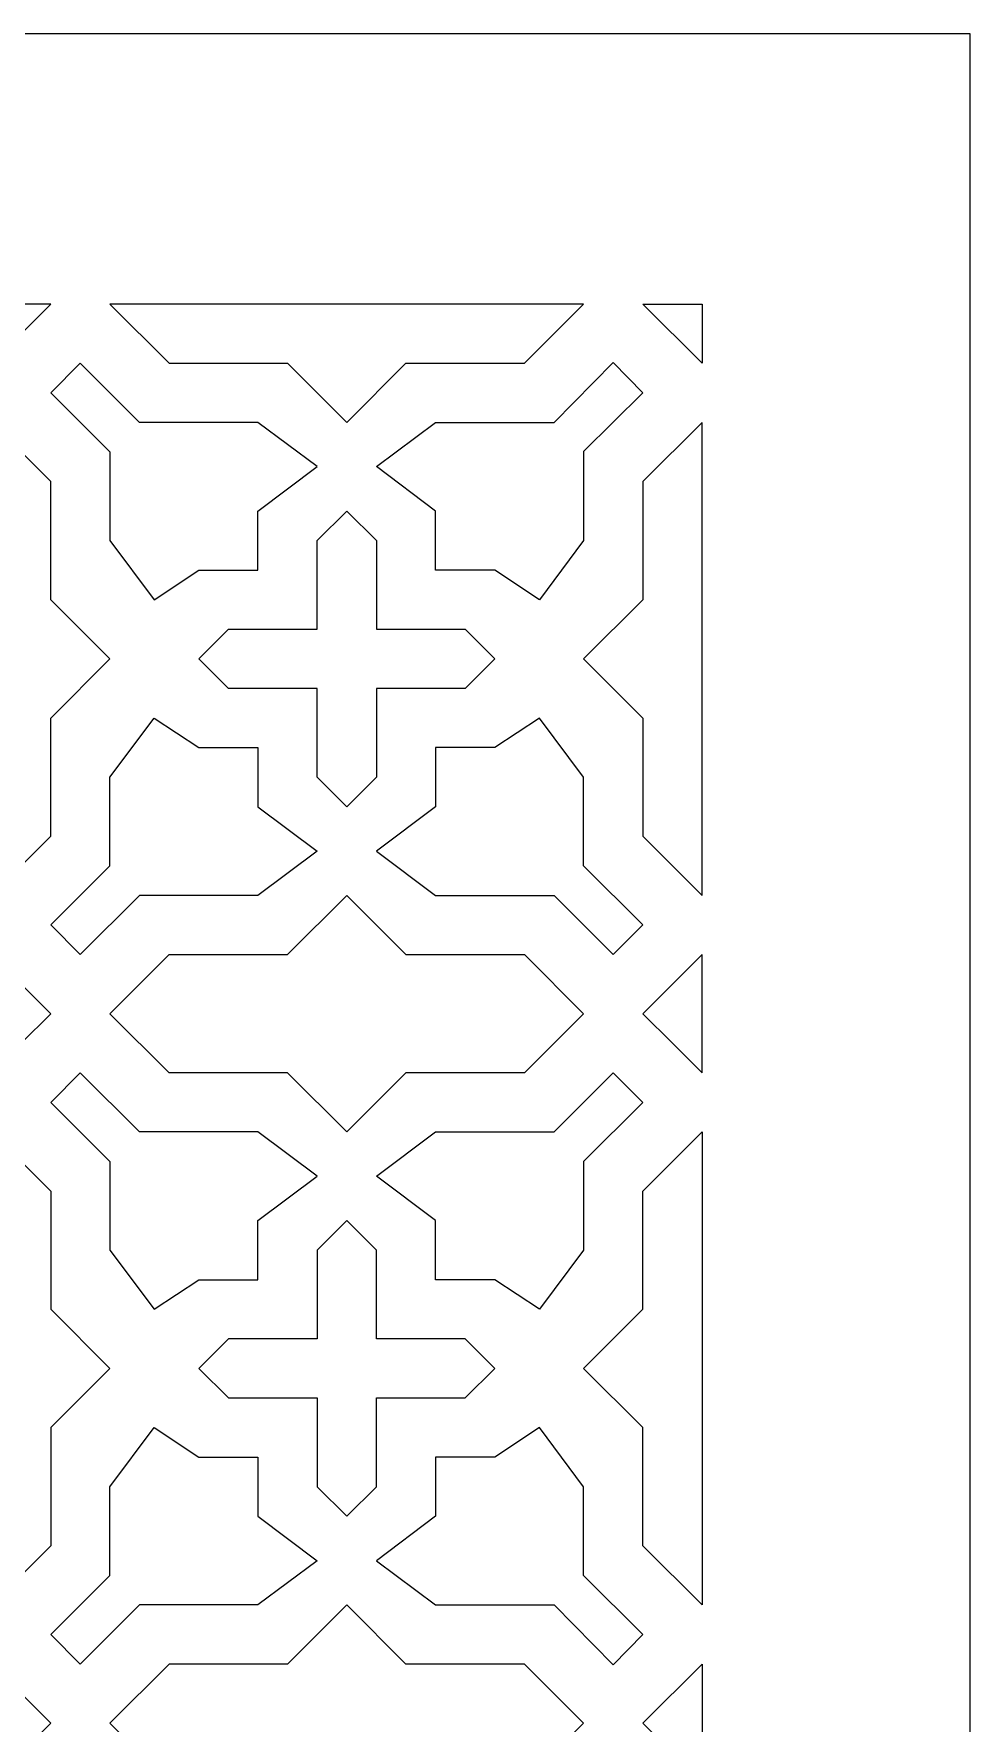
# Model space of a CAD drawing. Header units: millimetres. Extents: x -499 to 501, y -502 to 498.
# Drawn here: x 224.1 to 501.3, y -1.7 to 498.3 of the extents above; entities that cross this region are included whole.
import ezdxf

# ---------------------------------------------------------------- set-up
doc = ezdxf.new("R2010")
doc.units = ezdxf.units.MM
doc.layers.add('Plan 1', color=7, linetype='Continuous')

msp = doc.modelspace()

# ---------------------------------------------------------------- linework, layer by layer
at = {"layer": 'Plan 1', "color": 17}
for points, knots in [([(-498.7, 498.29), (-498.7, 498.29), (501.3, 498.29), (501.3, 498.29), (501.3, 498.29), (501.3, 498.29), (501.3, -501.71), (501.3, -501.71), (501.3, -501.71), (501.3, -501.71), (-498.7, -501.71), (-498.7, -501.71), (-498.7, -501.71), (-498.7, -501.71), (-498.7, 498.29), (-498.7, 498.29)], [0, 0, 0, 0, 0.2, 0.2, 0.2, 0.2, 0.4, 0.4, 0.4, 0.4, 0.6, 0.6, 0.6, 0.6, 1, 1, 1, 1]), ([(229.15, 418.29), (229.15, 418.29), (211.62, 400.79), (211.62, 400.79), (211.62, 400.79), (211.62, 400.79), (211.62, 400.79), (211.62, 400.79), (211.62, 400.79), (211.62, 400.79), (211.62, 400.79), (211.62, 400.79), (211.62, 400.79), (211.62, 400.79), (194.09, 418.29), (194.09, 418.29), (194.09, 418.29), (194.09, 418.29), (202.86, 418.29), (202.86, 418.29), (202.86, 418.29), (202.86, 418.29), (211.62, 418.29), (211.62, 418.29), (211.62, 418.29), (211.62, 418.29), (211.62, 418.29), (211.62, 418.29), (211.62, 418.29), (211.62, 418.29), (229.15, 418.29), (229.15, 418.29)], [0, 0, 0, 0, 0.111111, 0.111111, 0.111111, 0.111111, 0.222222, 0.222222, 0.222222, 0.222222, 0.333333, 0.333333, 0.333333, 0.333333, 0.444444, 0.444444, 0.444444, 0.444444, 0.555556, 0.555556, 0.555556, 0.555556, 0.666667, 0.666667, 0.666667, 0.666667, 0.777778, 0.777778, 0.777778, 0.777778, 1, 1, 1, 1]), ([(386.89, 418.29), (386.89, 418.29), (369.36, 400.79), (369.36, 400.79), (369.36, 400.79), (369.36, 400.79), (334.31, 400.79), (334.31, 400.79), (334.31, 400.79), (334.31, 400.79), (316.78, 383.29), (316.78, 383.29), (316.78, 383.29), (316.78, 383.29), (316.78, 383.29), (316.78, 383.29), (316.78, 383.29), (316.78, 383.29), (299.25, 400.79), (299.25, 400.79), (299.25, 400.79), (299.25, 400.79), (264.2, 400.79), (264.2, 400.79), (264.2, 400.79), (264.2, 400.79), (246.67, 418.29), (246.67, 418.29), (246.67, 418.29), (246.67, 418.29), (386.89, 418.29), (386.89, 418.29)], [0, 0, 0, 0, 0.111111, 0.111111, 0.111111, 0.111111, 0.222222, 0.222222, 0.222222, 0.222222, 0.333333, 0.333333, 0.333333, 0.333333, 0.444444, 0.444444, 0.444444, 0.444444, 0.555556, 0.555556, 0.555556, 0.555556, 0.666667, 0.666667, 0.666667, 0.666667, 0.777778, 0.777778, 0.777778, 0.777778, 1, 1, 1, 1]), ([(404.41, 418.29), (404.41, 418.29), (421.93, 400.79), (421.93, 400.79), (421.93, 400.79), (421.93, 400.79), (421.93, 418.29), (421.93, 418.29), (421.93, 418.29), (421.93, 418.29), (404.41, 418.29), (404.41, 418.29)], [0, 0, 0, 0, 0.25, 0.25, 0.25, 0.25, 0.5, 0.5, 0.5, 0.5, 1, 1, 1, 1]), ([(229.15, 392.03), (229.15, 392.03), (237.91, 400.79), (237.91, 400.79), (237.91, 400.79), (237.91, 400.79), (255.43, 383.29), (255.43, 383.29), (255.43, 383.29), (255.43, 383.29), (290.49, 383.29), (290.49, 383.29), (290.49, 383.29), (290.49, 383.29), (308.01, 370.25), (308.01, 370.25), (308.01, 370.25), (308.01, 370.25), (290.49, 357.03), (290.49, 357.03), (290.49, 357.03), (290.49, 357.03), (290.49, 339.53), (290.49, 339.53), (290.49, 339.53), (290.49, 339.53), (272.96, 339.53), (272.96, 339.53), (272.96, 339.53), (272.96, 339.53), (259.79, 330.77), (259.79, 330.77), (259.79, 330.77), (259.79, 330.77), (246.67, 348.3), (246.67, 348.3), (246.67, 348.3), (246.67, 348.3), (246.67, 374.53), (246.67, 374.53), (246.67, 374.53), (246.67, 374.53), (229.15, 392.03), (229.15, 392.03)], [0, 0, 0, 0, 0.083333, 0.083333, 0.083333, 0.083333, 0.166667, 0.166667, 0.166667, 0.166667, 0.25, 0.25, 0.25, 0.25, 0.333333, 0.333333, 0.333333, 0.333333, 0.416667, 0.416667, 0.416667, 0.416667, 0.5, 0.5, 0.5, 0.5, 0.583333, 0.583333, 0.583333, 0.583333, 0.666667, 0.666667, 0.666667, 0.666667, 0.75, 0.75, 0.75, 0.75, 0.833333, 0.833333, 0.833333, 0.833333, 1, 1, 1, 1]), ([(404.41, 392.03), (404.41, 392.03), (395.65, 400.97), (395.65, 400.97), (395.65, 400.97), (395.65, 400.97), (378.12, 383.29), (378.12, 383.29), (378.12, 383.29), (378.12, 383.29), (343.07, 383.29), (343.07, 383.29), (343.07, 383.29), (343.07, 383.29), (325.54, 370.25), (325.54, 370.25), (325.54, 370.25), (325.54, 370.25), (343.07, 356.96), (343.07, 356.96), (343.07, 356.96), (343.07, 356.96), (343.07, 339.53), (343.07, 339.53), (343.07, 339.53), (343.07, 339.53), (360.59, 339.53), (360.59, 339.53), (360.59, 339.53), (360.59, 339.53), (373.84, 330.77), (373.84, 330.77), (373.84, 330.77), (373.84, 330.77), (386.89, 348.3), (386.89, 348.3), (386.89, 348.3), (386.89, 348.3), (386.89, 374.63), (386.89, 374.63), (386.89, 374.63), (386.89, 374.63), (404.41, 392.03), (404.41, 392.03)], [0, 0, 0, 0, 0.083333, 0.083333, 0.083333, 0.083333, 0.166667, 0.166667, 0.166667, 0.166667, 0.25, 0.25, 0.25, 0.25, 0.333333, 0.333333, 0.333333, 0.333333, 0.416667, 0.416667, 0.416667, 0.416667, 0.5, 0.5, 0.5, 0.5, 0.583333, 0.583333, 0.583333, 0.583333, 0.666667, 0.666667, 0.666667, 0.666667, 0.75, 0.75, 0.75, 0.75, 0.833333, 0.833333, 0.833333, 0.833333, 1, 1, 1, 1]), ([(211.62, 383.29), (211.62, 383.29), (229.15, 365.79), (229.15, 365.79), (229.15, 365.79), (229.15, 365.79), (229.15, 330.77), (229.15, 330.77), (229.15, 330.77), (229.15, 330.77), (246.67, 313.28), (246.67, 313.28), (246.67, 313.28), (246.67, 313.28), (246.67, 313.28), (246.67, 313.28), (246.67, 313.28), (246.67, 313.28), (246.67, 313.28), (246.67, 313.28), (246.67, 313.28), (246.67, 313.28), (229.15, 295.78), (229.15, 295.78), (229.15, 295.78), (229.15, 295.78), (229.15, 260.78), (229.15, 260.78), (229.15, 260.78), (229.15, 260.78), (211.62, 243.29), (211.62, 243.29), (211.62, 243.29), (211.62, 243.29), (194.09, 260.78), (194.09, 260.78), (194.09, 260.78), (194.09, 260.78), (194.09, 295.78), (194.09, 295.78), (194.09, 295.78), (194.09, 295.78), (176.57, 313.28), (176.57, 313.28), (176.57, 313.28), (176.57, 313.28), (176.57, 313.28), (176.57, 313.28), (176.57, 313.28), (176.57, 313.28), (176.57, 313.28), (176.57, 313.28), (176.57, 313.28), (176.57, 313.28), (194.09, 330.77), (194.09, 330.77), (194.09, 330.77), (194.09, 330.77), (194.09, 365.79), (194.09, 365.79), (194.09, 365.79), (194.09, 365.79), (211.62, 383.29), (211.62, 383.29)], [0, 0, 0, 0, 0.058824, 0.058824, 0.058824, 0.058824, 0.117647, 0.117647, 0.117647, 0.117647, 0.176471, 0.176471, 0.176471, 0.176471, 0.235294, 0.235294, 0.235294, 0.235294, 0.294118, 0.294118, 0.294118, 0.294118, 0.352941, 0.352941, 0.352941, 0.352941, 0.411765, 0.411765, 0.411765, 0.411765, 0.470588, 0.470588, 0.470588, 0.470588, 0.529412, 0.529412, 0.529412, 0.529412, 0.588235, 0.588235, 0.588235, 0.588235, 0.647059, 0.647059, 0.647059, 0.647059, 0.705882, 0.705882, 0.705882, 0.705882, 0.764706, 0.764706, 0.764706, 0.764706, 0.823529, 0.823529, 0.823529, 0.823529, 0.882353, 0.882353, 0.882353, 0.882353, 1, 1, 1, 1]), ([(421.93, 383.29), (421.93, 383.29), (421.93, 313.28), (421.93, 313.28), (421.93, 313.28), (421.93, 313.28), (421.93, 313.28), (421.93, 313.28), (421.93, 313.28), (421.93, 313.28), (421.93, 313.28), (421.93, 313.28), (421.93, 313.28), (421.93, 313.28), (421.93, 243.29), (421.93, 243.29), (421.93, 243.29), (421.93, 243.29), (404.41, 260.78), (404.41, 260.78), (404.41, 260.78), (404.41, 260.78), (404.41, 295.78), (404.41, 295.78), (404.41, 295.78), (404.41, 295.78), (386.89, 313.28), (386.89, 313.28), (386.89, 313.28), (386.89, 313.28), (386.89, 313.28), (386.89, 313.28), (386.89, 313.28), (386.89, 313.28), (386.89, 313.28), (386.89, 313.28), (386.89, 313.28), (386.89, 313.28), (404.41, 330.77), (404.41, 330.77), (404.41, 330.77), (404.41, 330.77), (404.41, 365.79), (404.41, 365.79), (404.41, 365.79), (404.41, 365.79), (421.93, 383.29), (421.93, 383.29)], [0, 0, 0, 0, 0.076923, 0.076923, 0.076923, 0.076923, 0.153846, 0.153846, 0.153846, 0.153846, 0.230769, 0.230769, 0.230769, 0.230769, 0.307692, 0.307692, 0.307692, 0.307692, 0.384615, 0.384615, 0.384615, 0.384615, 0.461538, 0.461538, 0.461538, 0.461538, 0.538462, 0.538462, 0.538462, 0.538462, 0.615385, 0.615385, 0.615385, 0.615385, 0.692308, 0.692308, 0.692308, 0.692308, 0.769231, 0.769231, 0.769231, 0.769231, 0.846154, 0.846154, 0.846154, 0.846154, 1, 1, 1, 1]), ([(308.01, 278.28), (308.01, 278.28), (316.78, 269.54), (316.78, 269.54), (316.78, 269.54), (316.78, 269.54), (325.54, 278.28), (325.54, 278.28), (325.54, 278.28), (325.54, 278.28), (325.54, 304.53), (325.54, 304.53), (325.54, 304.53), (325.54, 304.53), (351.84, 304.53), (351.84, 304.53), (351.84, 304.53), (351.84, 304.53), (360.59, 313.28), (360.59, 313.28), (360.59, 313.28), (360.59, 313.28), (351.84, 322.04), (351.84, 322.04), (351.84, 322.04), (351.84, 322.04), (325.54, 322.04), (325.54, 322.04), (325.54, 322.04), (325.54, 322.04), (325.54, 348.3), (325.54, 348.3), (325.54, 348.3), (325.54, 348.3), (316.78, 356.96), (316.78, 356.96), (316.78, 356.96), (316.78, 356.96), (316.78, 357.03), (316.78, 357.03), (316.78, 357.03), (316.78, 357.03), (308.01, 348.3), (308.01, 348.3), (308.01, 348.3), (308.01, 348.3), (308.01, 322.04), (308.01, 322.04), (308.01, 322.04), (308.01, 322.04), (281.73, 322.04), (281.73, 322.04), (281.73, 322.04), (281.73, 322.04), (272.96, 313.28), (272.96, 313.28), (272.96, 313.28), (272.96, 313.28), (281.73, 304.53), (281.73, 304.53), (281.73, 304.53), (281.73, 304.53), (308.01, 304.53), (308.01, 304.53), (308.01, 304.53), (308.01, 304.53), (308.01, 278.28), (308.01, 278.28)], [0, 0, 0, 0, 0.055556, 0.055556, 0.055556, 0.055556, 0.111111, 0.111111, 0.111111, 0.111111, 0.166667, 0.166667, 0.166667, 0.166667, 0.222222, 0.222222, 0.222222, 0.222222, 0.277778, 0.277778, 0.277778, 0.277778, 0.333333, 0.333333, 0.333333, 0.333333, 0.388889, 0.388889, 0.388889, 0.388889, 0.444444, 0.444444, 0.444444, 0.444444, 0.5, 0.5, 0.5, 0.5, 0.555556, 0.555556, 0.555556, 0.555556, 0.611111, 0.611111, 0.611111, 0.611111, 0.666667, 0.666667, 0.666667, 0.666667, 0.722222, 0.722222, 0.722222, 0.722222, 0.777778, 0.777778, 0.777778, 0.777778, 0.833333, 0.833333, 0.833333, 0.833333, 0.888889, 0.888889, 0.888889, 0.888889, 1, 1, 1, 1]), ([(229.15, 234.54), (229.15, 234.54), (237.91, 225.78), (237.91, 225.78), (237.91, 225.78), (237.91, 225.78), (255.43, 243.29), (255.43, 243.29), (255.43, 243.29), (255.43, 243.29), (290.49, 243.29), (290.49, 243.29), (290.49, 243.29), (290.49, 243.29), (308.01, 256.33), (308.01, 256.33), (308.01, 256.33), (308.01, 256.33), (290.49, 269.54), (290.49, 269.54), (290.49, 269.54), (290.49, 269.54), (290.49, 287.03), (290.49, 287.03), (290.49, 287.03), (290.49, 287.03), (272.96, 287.03), (272.96, 287.03), (272.96, 287.03), (272.96, 287.03), (259.79, 295.78), (259.79, 295.78), (259.79, 295.78), (259.79, 295.78), (246.67, 278.28), (246.67, 278.28), (246.67, 278.28), (246.67, 278.28), (246.67, 252.03), (246.67, 252.03), (246.67, 252.03), (246.67, 252.03), (229.15, 234.54), (229.15, 234.54)], [0, 0, 0, 0, 0.083333, 0.083333, 0.083333, 0.083333, 0.166667, 0.166667, 0.166667, 0.166667, 0.25, 0.25, 0.25, 0.25, 0.333333, 0.333333, 0.333333, 0.333333, 0.416667, 0.416667, 0.416667, 0.416667, 0.5, 0.5, 0.5, 0.5, 0.583333, 0.583333, 0.583333, 0.583333, 0.666667, 0.666667, 0.666667, 0.666667, 0.75, 0.75, 0.75, 0.75, 0.833333, 0.833333, 0.833333, 0.833333, 1, 1, 1, 1]), ([(404.41, 234.54), (404.41, 234.54), (395.65, 225.78), (395.65, 225.78), (395.65, 225.78), (395.65, 225.78), (378.12, 243.29), (378.12, 243.29), (378.12, 243.29), (378.12, 243.29), (343.07, 243.29), (343.07, 243.29), (343.07, 243.29), (343.07, 243.29), (325.54, 256.33), (325.54, 256.33), (325.54, 256.33), (325.54, 256.33), (343.07, 269.54), (343.07, 269.54), (343.07, 269.54), (343.07, 269.54), (343.07, 287.03), (343.07, 287.03), (343.07, 287.03), (343.07, 287.03), (360.59, 287.03), (360.59, 287.03), (360.59, 287.03), (360.59, 287.03), (373.84, 295.78), (373.84, 295.78), (373.84, 295.78), (373.84, 295.78), (386.89, 278.28), (386.89, 278.28), (386.89, 278.28), (386.89, 278.28), (386.89, 252.03), (386.89, 252.03), (386.89, 252.03), (386.89, 252.03), (404.41, 234.54), (404.41, 234.54)], [0, 0, 0, 0, 0.083333, 0.083333, 0.083333, 0.083333, 0.166667, 0.166667, 0.166667, 0.166667, 0.25, 0.25, 0.25, 0.25, 0.333333, 0.333333, 0.333333, 0.333333, 0.416667, 0.416667, 0.416667, 0.416667, 0.5, 0.5, 0.5, 0.5, 0.583333, 0.583333, 0.583333, 0.583333, 0.666667, 0.666667, 0.666667, 0.666667, 0.75, 0.75, 0.75, 0.75, 0.833333, 0.833333, 0.833333, 0.833333, 1, 1, 1, 1]), ([(386.89, 208.28), (386.89, 208.28), (369.36, 225.78), (369.36, 225.78), (369.36, 225.78), (369.36, 225.78), (334.31, 225.78), (334.31, 225.78), (334.31, 225.78), (334.31, 225.78), (316.78, 243.29), (316.78, 243.29), (316.78, 243.29), (316.78, 243.29), (299.25, 225.78), (299.25, 225.78), (299.25, 225.78), (299.25, 225.78), (264.2, 225.78), (264.2, 225.78), (264.2, 225.78), (264.2, 225.78), (246.67, 208.28), (246.67, 208.28), (246.67, 208.28), (246.67, 208.28), (264.2, 190.79), (264.2, 190.79), (264.2, 190.79), (264.2, 190.79), (299.25, 190.79), (299.25, 190.79), (299.25, 190.79), (299.25, 190.79), (316.78, 173.29), (316.78, 173.29), (316.78, 173.29), (316.78, 173.29), (334.31, 190.79), (334.31, 190.79), (334.31, 190.79), (334.31, 190.79), (369.36, 190.79), (369.36, 190.79), (369.36, 190.79), (369.36, 190.79), (386.89, 208.28), (386.89, 208.28)], [0, 0, 0, 0, 0.076923, 0.076923, 0.076923, 0.076923, 0.153846, 0.153846, 0.153846, 0.153846, 0.230769, 0.230769, 0.230769, 0.230769, 0.307692, 0.307692, 0.307692, 0.307692, 0.384615, 0.384615, 0.384615, 0.384615, 0.461538, 0.461538, 0.461538, 0.461538, 0.538462, 0.538462, 0.538462, 0.538462, 0.615385, 0.615385, 0.615385, 0.615385, 0.692308, 0.692308, 0.692308, 0.692308, 0.769231, 0.769231, 0.769231, 0.769231, 0.846154, 0.846154, 0.846154, 0.846154, 1, 1, 1, 1]), ([(229.15, 208.28), (229.15, 208.28), (211.62, 225.78), (211.62, 225.78), (211.62, 225.78), (211.62, 225.78), (211.62, 225.78), (211.62, 225.78), (211.62, 225.78), (211.62, 225.78), (211.62, 225.78), (211.62, 225.78), (211.62, 225.78), (211.62, 225.78), (194.09, 208.28), (194.09, 208.28), (194.09, 208.28), (194.09, 208.28), (194.09, 208.28), (194.09, 208.28), (194.09, 208.28), (194.09, 208.28), (202.86, 199.54), (202.86, 199.54), (202.86, 199.54), (202.86, 199.54), (211.62, 190.79), (211.62, 190.79), (211.62, 190.79), (211.62, 190.79), (211.62, 190.79), (211.62, 190.79), (211.62, 190.79), (211.62, 190.79), (211.62, 190.79), (211.62, 190.79), (211.62, 190.79), (211.62, 190.79), (220.38, 199.54), (220.38, 199.54), (220.38, 199.54), (220.38, 199.54), (229.15, 208.28), (229.15, 208.28), (229.15, 208.28), (229.15, 208.28), (229.15, 208.28), (229.15, 208.28)], [0, 0, 0, 0, 0.076923, 0.076923, 0.076923, 0.076923, 0.153846, 0.153846, 0.153846, 0.153846, 0.230769, 0.230769, 0.230769, 0.230769, 0.307692, 0.307692, 0.307692, 0.307692, 0.384615, 0.384615, 0.384615, 0.384615, 0.461538, 0.461538, 0.461538, 0.461538, 0.538462, 0.538462, 0.538462, 0.538462, 0.615385, 0.615385, 0.615385, 0.615385, 0.692308, 0.692308, 0.692308, 0.692308, 0.769231, 0.769231, 0.769231, 0.769231, 0.846154, 0.846154, 0.846154, 0.846154, 1, 1, 1, 1]), ([(404.41, 208.28), (404.41, 208.28), (421.93, 225.78), (421.93, 225.78), (421.93, 225.78), (421.93, 225.78), (421.93, 208.28), (421.93, 208.28), (421.93, 208.28), (421.93, 208.28), (421.93, 208.28), (421.93, 208.28), (421.93, 208.28), (421.93, 208.28), (421.93, 208.28), (421.93, 208.28), (421.93, 208.28), (421.93, 208.28), (421.93, 190.79), (421.93, 190.79), (421.93, 190.79), (421.93, 190.79), (413.18, 199.54), (413.18, 199.54), (413.18, 199.54), (413.18, 199.54), (404.41, 208.28), (404.41, 208.28), (404.41, 208.28), (404.41, 208.28), (404.41, 208.28), (404.41, 208.28)], [0, 0, 0, 0, 0.111111, 0.111111, 0.111111, 0.111111, 0.222222, 0.222222, 0.222222, 0.222222, 0.333333, 0.333333, 0.333333, 0.333333, 0.444444, 0.444444, 0.444444, 0.444444, 0.555556, 0.555556, 0.555556, 0.555556, 0.666667, 0.666667, 0.666667, 0.666667, 0.777778, 0.777778, 0.777778, 0.777778, 1, 1, 1, 1]), ([(229.15, 182.04), (229.15, 182.04), (237.91, 190.79), (237.91, 190.79), (237.91, 190.79), (237.91, 190.79), (255.43, 173.29), (255.43, 173.29), (255.43, 173.29), (255.43, 173.29), (290.49, 173.29), (290.49, 173.29), (290.49, 173.29), (290.49, 173.29), (308.01, 160.24), (308.01, 160.24), (308.01, 160.24), (308.01, 160.24), (290.49, 147.04), (290.49, 147.04), (290.49, 147.04), (290.49, 147.04), (290.49, 129.53), (290.49, 129.53), (290.49, 129.53), (290.49, 129.53), (272.96, 129.53), (272.96, 129.53), (272.96, 129.53), (272.96, 129.53), (259.79, 120.79), (259.79, 120.79), (259.79, 120.79), (259.79, 120.79), (246.67, 138.29), (246.67, 138.29), (246.67, 138.29), (246.67, 138.29), (246.67, 164.55), (246.67, 164.55), (246.67, 164.55), (246.67, 164.55), (229.15, 182.04), (229.15, 182.04)], [0, 0, 0, 0, 0.083333, 0.083333, 0.083333, 0.083333, 0.166667, 0.166667, 0.166667, 0.166667, 0.25, 0.25, 0.25, 0.25, 0.333333, 0.333333, 0.333333, 0.333333, 0.416667, 0.416667, 0.416667, 0.416667, 0.5, 0.5, 0.5, 0.5, 0.583333, 0.583333, 0.583333, 0.583333, 0.666667, 0.666667, 0.666667, 0.666667, 0.75, 0.75, 0.75, 0.75, 0.833333, 0.833333, 0.833333, 0.833333, 1, 1, 1, 1]), ([(404.41, 182.04), (404.41, 182.04), (395.65, 190.79), (395.65, 190.79), (395.65, 190.79), (395.65, 190.79), (378.12, 173.29), (378.12, 173.29), (378.12, 173.29), (378.12, 173.29), (343.07, 173.29), (343.07, 173.29), (343.07, 173.29), (343.07, 173.29), (325.54, 160.24), (325.54, 160.24), (325.54, 160.24), (325.54, 160.24), (343.07, 147.04), (343.07, 147.04), (343.07, 147.04), (343.07, 147.04), (343.07, 129.53), (343.07, 129.53), (343.07, 129.53), (343.07, 129.53), (360.59, 129.53), (360.59, 129.53), (360.59, 129.53), (360.59, 129.53), (373.84, 120.79), (373.84, 120.79), (373.84, 120.79), (373.84, 120.79), (386.89, 138.29), (386.89, 138.29), (386.89, 138.29), (386.89, 138.29), (386.89, 164.55), (386.89, 164.55), (386.89, 164.55), (386.89, 164.55), (404.41, 182.04), (404.41, 182.04)], [0, 0, 0, 0, 0.083333, 0.083333, 0.083333, 0.083333, 0.166667, 0.166667, 0.166667, 0.166667, 0.25, 0.25, 0.25, 0.25, 0.333333, 0.333333, 0.333333, 0.333333, 0.416667, 0.416667, 0.416667, 0.416667, 0.5, 0.5, 0.5, 0.5, 0.583333, 0.583333, 0.583333, 0.583333, 0.666667, 0.666667, 0.666667, 0.666667, 0.75, 0.75, 0.75, 0.75, 0.833333, 0.833333, 0.833333, 0.833333, 1, 1, 1, 1]), ([(211.62, 33.29), (211.62, 33.29), (229.15, 50.79), (229.15, 50.79), (229.15, 50.79), (229.15, 50.79), (229.15, 85.81), (229.15, 85.81), (229.15, 85.81), (229.15, 85.81), (246.67, 103.29), (246.67, 103.29), (246.67, 103.29), (246.67, 103.29), (246.67, 103.29), (246.67, 103.29), (246.67, 103.29), (246.67, 103.29), (246.67, 103.29), (246.67, 103.29), (246.67, 103.29), (246.67, 103.29), (229.15, 120.79), (229.15, 120.79), (229.15, 120.79), (229.15, 120.79), (229.15, 155.79), (229.15, 155.79), (229.15, 155.79), (229.15, 155.79), (211.62, 173.29), (211.62, 173.29), (211.62, 173.29), (211.62, 173.29), (194.09, 155.79), (194.09, 155.79), (194.09, 155.79), (194.09, 155.79), (194.09, 120.79), (194.09, 120.79), (194.09, 120.79), (194.09, 120.79), (176.57, 103.29), (176.57, 103.29), (176.57, 103.29), (176.57, 103.29), (176.57, 103.29), (176.57, 103.29), (176.57, 103.29), (176.57, 103.29), (176.57, 103.29), (176.57, 103.29), (176.57, 103.29), (176.57, 103.29), (194.09, 85.81), (194.09, 85.81), (194.09, 85.81), (194.09, 85.81), (194.09, 50.79), (194.09, 50.79), (194.09, 50.79), (194.09, 50.79), (211.62, 33.29), (211.62, 33.29)], [0, 0, 0, 0, 0.058824, 0.058824, 0.058824, 0.058824, 0.117647, 0.117647, 0.117647, 0.117647, 0.176471, 0.176471, 0.176471, 0.176471, 0.235294, 0.235294, 0.235294, 0.235294, 0.294118, 0.294118, 0.294118, 0.294118, 0.352941, 0.352941, 0.352941, 0.352941, 0.411765, 0.411765, 0.411765, 0.411765, 0.470588, 0.470588, 0.470588, 0.470588, 0.529412, 0.529412, 0.529412, 0.529412, 0.588235, 0.588235, 0.588235, 0.588235, 0.647059, 0.647059, 0.647059, 0.647059, 0.705882, 0.705882, 0.705882, 0.705882, 0.764706, 0.764706, 0.764706, 0.764706, 0.823529, 0.823529, 0.823529, 0.823529, 0.882353, 0.882353, 0.882353, 0.882353, 1, 1, 1, 1]), ([(421.93, 33.29), (421.93, 33.29), (421.93, 103.29), (421.93, 103.29), (421.93, 103.29), (421.93, 103.29), (421.93, 103.29), (421.93, 103.29), (421.93, 103.29), (421.93, 103.29), (421.93, 103.29), (421.93, 103.29), (421.93, 103.29), (421.93, 103.29), (421.93, 173.29), (421.93, 173.29), (421.93, 173.29), (421.93, 173.29), (404.41, 155.79), (404.41, 155.79), (404.41, 155.79), (404.41, 155.79), (404.41, 120.79), (404.41, 120.79), (404.41, 120.79), (404.41, 120.79), (386.89, 103.29), (386.89, 103.29), (386.89, 103.29), (386.89, 103.29), (386.89, 103.29), (386.89, 103.29), (386.89, 103.29), (386.89, 103.29), (386.89, 103.29), (386.89, 103.29), (386.89, 103.29), (386.89, 103.29), (404.41, 85.81), (404.41, 85.81), (404.41, 85.81), (404.41, 85.81), (404.41, 50.79), (404.41, 50.79), (404.41, 50.79), (404.41, 50.79), (421.93, 33.29), (421.93, 33.29)], [0, 0, 0, 0, 0.076923, 0.076923, 0.076923, 0.076923, 0.153846, 0.153846, 0.153846, 0.153846, 0.230769, 0.230769, 0.230769, 0.230769, 0.307692, 0.307692, 0.307692, 0.307692, 0.384615, 0.384615, 0.384615, 0.384615, 0.461538, 0.461538, 0.461538, 0.461538, 0.538462, 0.538462, 0.538462, 0.538462, 0.615385, 0.615385, 0.615385, 0.615385, 0.692308, 0.692308, 0.692308, 0.692308, 0.769231, 0.769231, 0.769231, 0.769231, 0.846154, 0.846154, 0.846154, 0.846154, 1, 1, 1, 1]), ([(308.01, 138.29), (308.01, 138.29), (316.78, 147.04), (316.78, 147.04), (316.78, 147.04), (316.78, 147.04), (325.54, 138.29), (325.54, 138.29), (325.54, 138.29), (325.54, 138.29), (325.54, 112.05), (325.54, 112.05), (325.54, 112.05), (325.54, 112.05), (351.84, 112.05), (351.84, 112.05), (351.84, 112.05), (351.84, 112.05), (360.59, 103.29), (360.59, 103.29), (360.59, 103.29), (360.59, 103.29), (351.84, 94.54), (351.84, 94.54), (351.84, 94.54), (351.84, 94.54), (325.54, 94.54), (325.54, 94.54), (325.54, 94.54), (325.54, 94.54), (325.54, 68.27), (325.54, 68.27), (325.54, 68.27), (325.54, 68.27), (316.78, 59.54), (316.78, 59.54), (316.78, 59.54), (316.78, 59.54), (316.78, 59.54), (316.78, 59.54), (316.78, 59.54), (316.78, 59.54), (308.01, 68.27), (308.01, 68.27), (308.01, 68.27), (308.01, 68.27), (308.01, 94.54), (308.01, 94.54), (308.01, 94.54), (308.01, 94.54), (281.73, 94.54), (281.73, 94.54), (281.73, 94.54), (281.73, 94.54), (272.96, 103.29), (272.96, 103.29), (272.96, 103.29), (272.96, 103.29), (281.73, 112.05), (281.73, 112.05), (281.73, 112.05), (281.73, 112.05), (308.01, 112.05), (308.01, 112.05), (308.01, 112.05), (308.01, 112.05), (308.01, 138.29), (308.01, 138.29)], [0, 0, 0, 0, 0.055556, 0.055556, 0.055556, 0.055556, 0.111111, 0.111111, 0.111111, 0.111111, 0.166667, 0.166667, 0.166667, 0.166667, 0.222222, 0.222222, 0.222222, 0.222222, 0.277778, 0.277778, 0.277778, 0.277778, 0.333333, 0.333333, 0.333333, 0.333333, 0.388889, 0.388889, 0.388889, 0.388889, 0.444444, 0.444444, 0.444444, 0.444444, 0.5, 0.5, 0.5, 0.5, 0.555556, 0.555556, 0.555556, 0.555556, 0.611111, 0.611111, 0.611111, 0.611111, 0.666667, 0.666667, 0.666667, 0.666667, 0.722222, 0.722222, 0.722222, 0.722222, 0.777778, 0.777778, 0.777778, 0.777778, 0.833333, 0.833333, 0.833333, 0.833333, 0.888889, 0.888889, 0.888889, 0.888889, 1, 1, 1, 1]), ([(229.15, 24.53), (229.15, 24.53), (237.91, 15.79), (237.91, 15.79), (237.91, 15.79), (237.91, 15.79), (255.43, 33.29), (255.43, 33.29), (255.43, 33.29), (255.43, 33.29), (290.49, 33.29), (290.49, 33.29), (290.49, 33.29), (290.49, 33.29), (308.01, 46.33), (308.01, 46.33), (308.01, 46.33), (308.01, 46.33), (290.49, 59.54), (290.49, 59.54), (290.49, 59.54), (290.49, 59.54), (290.49, 77.03), (290.49, 77.03), (290.49, 77.03), (290.49, 77.03), (272.96, 77.03), (272.96, 77.03), (272.96, 77.03), (272.96, 77.03), (259.79, 85.81), (259.79, 85.81), (259.79, 85.81), (259.79, 85.81), (246.67, 68.27), (246.67, 68.27), (246.67, 68.27), (246.67, 68.27), (246.67, 42.03), (246.67, 42.03), (246.67, 42.03), (246.67, 42.03), (229.15, 24.53), (229.15, 24.53)], [0, 0, 0, 0, 0.083333, 0.083333, 0.083333, 0.083333, 0.166667, 0.166667, 0.166667, 0.166667, 0.25, 0.25, 0.25, 0.25, 0.333333, 0.333333, 0.333333, 0.333333, 0.416667, 0.416667, 0.416667, 0.416667, 0.5, 0.5, 0.5, 0.5, 0.583333, 0.583333, 0.583333, 0.583333, 0.666667, 0.666667, 0.666667, 0.666667, 0.75, 0.75, 0.75, 0.75, 0.833333, 0.833333, 0.833333, 0.833333, 1, 1, 1, 1]), ([(404.41, 24.53), (404.41, 24.53), (395.65, 15.61), (395.65, 15.61), (395.65, 15.61), (395.65, 15.61), (378.12, 33.29), (378.12, 33.29), (378.12, 33.29), (378.12, 33.29), (343.07, 33.29), (343.07, 33.29), (343.07, 33.29), (343.07, 33.29), (325.54, 46.33), (325.54, 46.33), (325.54, 46.33), (325.54, 46.33), (343.07, 59.54), (343.07, 59.54), (343.07, 59.54), (343.07, 59.54), (343.07, 77.03), (343.07, 77.03), (343.07, 77.03), (343.07, 77.03), (360.59, 77.03), (360.59, 77.03), (360.59, 77.03), (360.59, 77.03), (373.84, 85.81), (373.84, 85.81), (373.84, 85.81), (373.84, 85.81), (386.89, 68.27), (386.89, 68.27), (386.89, 68.27), (386.89, 68.27), (386.89, 42.03), (386.89, 42.03), (386.89, 42.03), (386.89, 42.03), (404.41, 24.53), (404.41, 24.53)], [0, 0, 0, 0, 0.083333, 0.083333, 0.083333, 0.083333, 0.166667, 0.166667, 0.166667, 0.166667, 0.25, 0.25, 0.25, 0.25, 0.333333, 0.333333, 0.333333, 0.333333, 0.416667, 0.416667, 0.416667, 0.416667, 0.5, 0.5, 0.5, 0.5, 0.583333, 0.583333, 0.583333, 0.583333, 0.666667, 0.666667, 0.666667, 0.666667, 0.75, 0.75, 0.75, 0.75, 0.833333, 0.833333, 0.833333, 0.833333, 1, 1, 1, 1]), ([(386.89, -1.71), (386.89, -1.71), (369.36, -19.21), (369.36, -19.21), (369.36, -19.21), (369.36, -19.21), (334.31, -19.21), (334.31, -19.21), (334.31, -19.21), (334.31, -19.21), (316.78, -36.72), (316.78, -36.72), (316.78, -36.72), (316.78, -36.72), (316.78, -36.72), (316.78, -36.72), (316.78, -36.72), (316.78, -36.72), (299.25, -19.21), (299.25, -19.21), (299.25, -19.21), (299.25, -19.21), (264.2, -19.21), (264.2, -19.21), (264.2, -19.21), (264.2, -19.21), (246.67, -1.71), (246.67, -1.71), (246.67, -1.71), (246.67, -1.71), (264.2, 15.79), (264.2, 15.79), (264.2, 15.79), (264.2, 15.79), (299.25, 15.79), (299.25, 15.79), (299.25, 15.79), (299.25, 15.79), (316.78, 33.29), (316.78, 33.29), (316.78, 33.29), (316.78, 33.29), (316.78, 33.29), (316.78, 33.29), (316.78, 33.29), (316.78, 33.29), (334.31, 15.79), (334.31, 15.79), (334.31, 15.79), (334.31, 15.79), (369.36, 15.79), (369.36, 15.79), (369.36, 15.79), (369.36, 15.79), (386.89, -1.71), (386.89, -1.71)], [0, 0, 0, 0, 0.066667, 0.066667, 0.066667, 0.066667, 0.133333, 0.133333, 0.133333, 0.133333, 0.2, 0.2, 0.2, 0.2, 0.266667, 0.266667, 0.266667, 0.266667, 0.333333, 0.333333, 0.333333, 0.333333, 0.4, 0.4, 0.4, 0.4, 0.466667, 0.466667, 0.466667, 0.466667, 0.533333, 0.533333, 0.533333, 0.533333, 0.6, 0.6, 0.6, 0.6, 0.666667, 0.666667, 0.666667, 0.666667, 0.733333, 0.733333, 0.733333, 0.733333, 0.8, 0.8, 0.8, 0.8, 0.866667, 0.866667, 0.866667, 0.866667, 1, 1, 1, 1]), ([(229.15, -1.71), (229.15, -1.71), (211.62, -19.21), (211.62, -19.21), (211.62, -19.21), (211.62, -19.21), (211.62, -19.21), (211.62, -19.21), (211.62, -19.21), (211.62, -19.21), (211.62, -19.21), (211.62, -19.21), (211.62, -19.21), (211.62, -19.21), (204.12, -11.67), (204.12, -11.67), (204.12, -11.67), (204.12, -11.67), (202.86, -10.47), (202.86, -10.47), (202.86, -10.47), (202.86, -10.47), (194.09, -1.71), (194.09, -1.71), (194.09, -1.71), (194.09, -1.71), (202.86, 7.04), (202.86, 7.04), (202.86, 7.04), (202.86, 7.04), (204.12, 8.24), (204.12, 8.24), (204.12, 8.24), (204.12, 8.24), (211.62, 15.79), (211.62, 15.79), (211.62, 15.79), (211.62, 15.79), (211.62, 15.79), (211.62, 15.79), (211.62, 15.79), (211.62, 15.79), (211.62, 15.79), (211.62, 15.79), (211.62, 15.79), (211.62, 15.79), (229.15, -1.71), (229.15, -1.71)], [0, 0, 0, 0, 0.076923, 0.076923, 0.076923, 0.076923, 0.153846, 0.153846, 0.153846, 0.153846, 0.230769, 0.230769, 0.230769, 0.230769, 0.307692, 0.307692, 0.307692, 0.307692, 0.384615, 0.384615, 0.384615, 0.384615, 0.461538, 0.461538, 0.461538, 0.461538, 0.538462, 0.538462, 0.538462, 0.538462, 0.615385, 0.615385, 0.615385, 0.615385, 0.692308, 0.692308, 0.692308, 0.692308, 0.769231, 0.769231, 0.769231, 0.769231, 0.846154, 0.846154, 0.846154, 0.846154, 1, 1, 1, 1]), ([(404.41, -1.71), (404.41, -1.71), (421.93, -19.21), (421.93, -19.21), (421.93, -19.21), (421.93, -19.21), (421.93, -1.71), (421.93, -1.71), (421.93, -1.71), (421.93, -1.71), (421.93, 15.79), (421.93, 15.79), (421.93, 15.79), (421.93, 15.79), (404.41, -1.71), (404.41, -1.71)], [0, 0, 0, 0, 0.2, 0.2, 0.2, 0.2, 0.4, 0.4, 0.4, 0.4, 0.6, 0.6, 0.6, 0.6, 1, 1, 1, 1])]:
    msp.add_open_spline(points, degree=3, knots=knots, dxfattribs=at)

doc.saveas('drawing.dxf')
